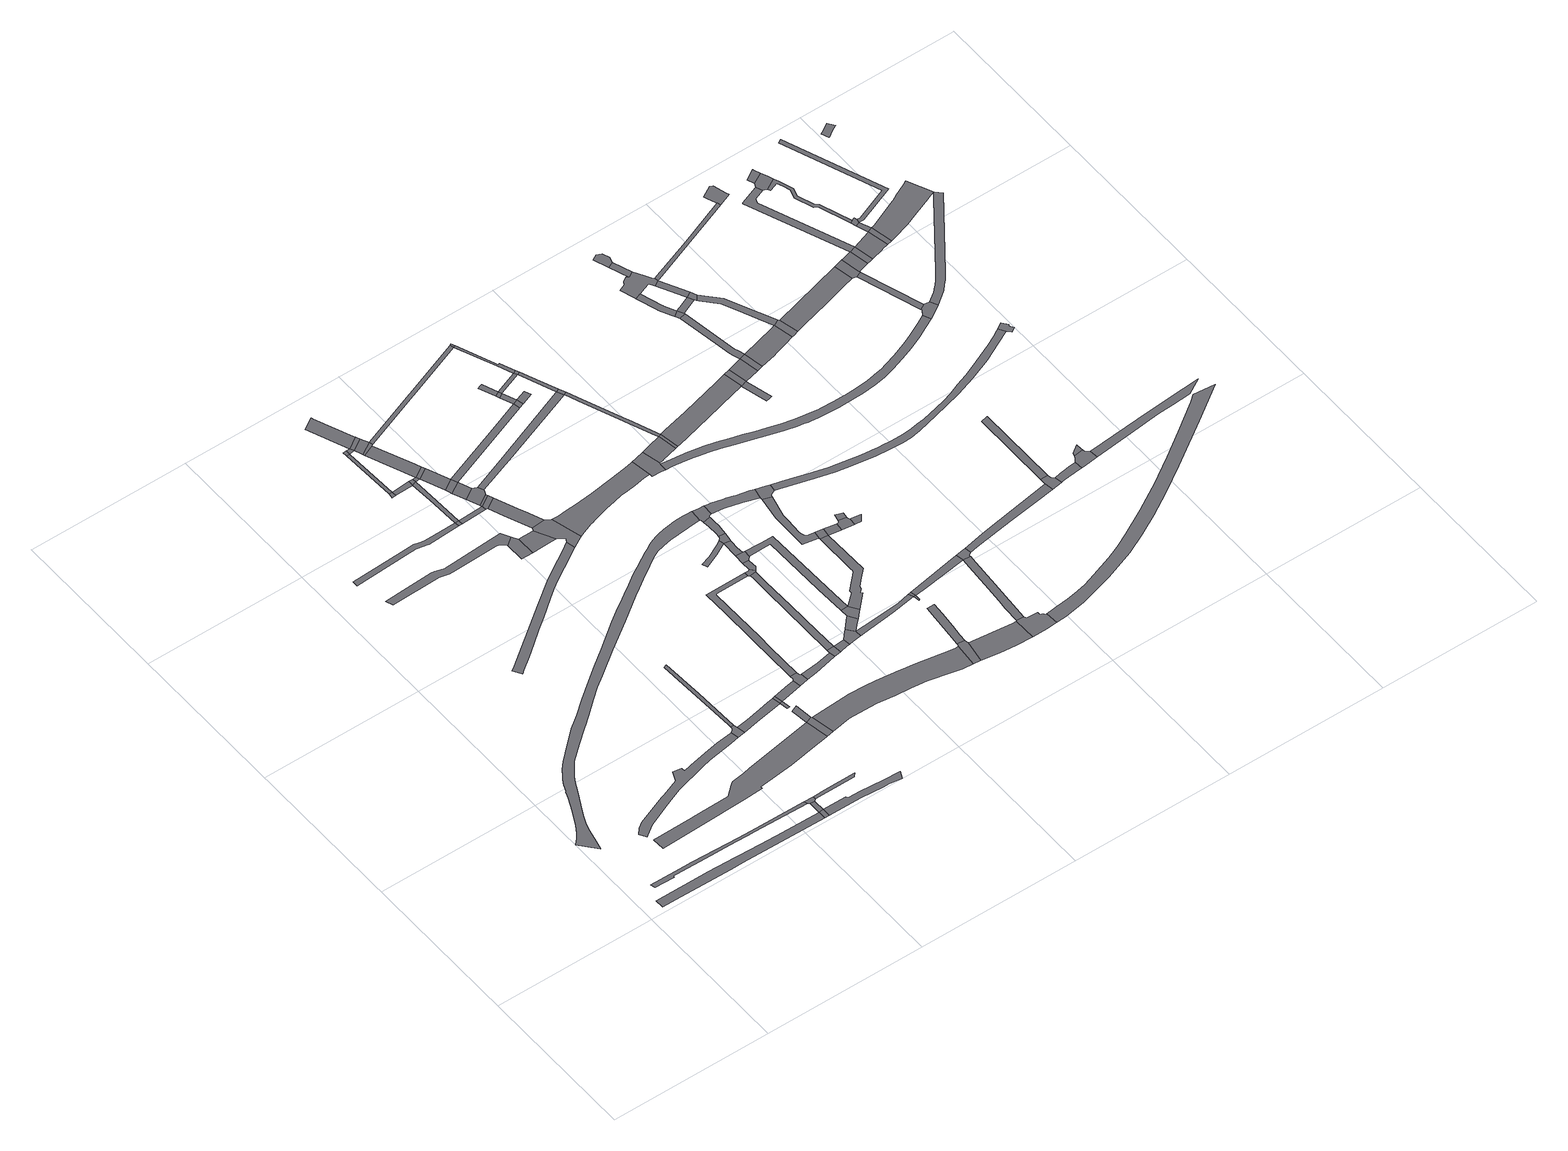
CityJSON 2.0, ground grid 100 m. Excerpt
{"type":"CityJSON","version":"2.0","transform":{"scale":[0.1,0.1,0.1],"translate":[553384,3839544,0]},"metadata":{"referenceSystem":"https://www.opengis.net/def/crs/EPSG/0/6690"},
"CityObjects":{
"road1":{"type":"Road","attributes":{"RoadStructureAttribute.sectionType":"1"},"geometry":[{"type":"MultiSurface","lod":"1","boundaries":[[[0,1,2,3,4,5,6,7,8,9,10,11,12]]]}]},
"road2":{"type":"Road","attributes":{"RoadStructureAttribute.sectionType":"1"},"geometry":[{"type":"MultiSurface","lod":"1","boundaries":[[[13,14,15,16,17,18,19,20,21,22,23,24,25,26,27,28,29,30,31]]]}]},
"road3":{"type":"Road","attributes":{"RoadStructureAttribute.sectionType":"1"},"geometry":[{"type":"MultiSurface","lod":"1","boundaries":[[[32,33,34,35,36,37,38,39,40,41,42,43,44,45,46,47,48,49,50,51,52,53,54,55]]]}]},
"road4":{"type":"Road","attributes":{"function":"3","RoadStructureAttribute.sectionType":"1"},"geometry":[{"type":"MultiSurface","lod":"1","boundaries":[[[56,57,58,59,60,61,62,63,64,65,66,67,68,69,70,71,72,73,74,75,76]]]}]},
"road5":{"type":"Road","geometry":[{"type":"MultiSurface","lod":"1","boundaries":[[[77,12,11,78]]]}]},
"road6":{"type":"Road","attributes":{"RoadStructureAttribute.sectionType":"1"},"geometry":[{"type":"MultiSurface","lod":"1","boundaries":[[[79,12,77,80]]]}]},
"road7":{"type":"Road","geometry":[{"type":"MultiSurface","lod":"1","boundaries":[[[31,30,79,80,81,82]]]}]},
"road8":{"type":"Road","attributes":{"RoadStructureAttribute.sectionType":"1"},"geometry":[{"type":"MultiSurface","lod":"1","boundaries":[[[83,84,85,86,87,88,89,90,91,92,93,94,95,96,97,98,99,100,101,102,103,104,105,106,107,108,109,110,111,112,113,114,115,116,117,118,119,120,121,122,123,124,125,126,127,128,129,130,131,132,133,134,135,136,137,138,139,140,141,142,143,144,145,146,147,148,149,150,151,152,153,154,155,156,157,158,159,160,161,162]]]}]},
"road9":{"type":"Road","attributes":{"RoadStructureAttribute.sectionType":"1"},"geometry":[{"type":"MultiSurface","lod":"1","boundaries":[[[163,164,165,166,167,168,169,170,171,172,173,174,175,176,177]]]}]},
"road10":{"type":"Road","geometry":[{"type":"MultiSurface","lod":"1","boundaries":[[[178,179,180,82,81]]]}]},
"road11":{"type":"Road","geometry":[{"type":"MultiSurface","lod":"1","boundaries":[[[181,182,183,32,55,184,185,186]]]}]},
"road12":{"type":"Road","attributes":{"RoadStructureAttribute.sectionType":"1"},"geometry":[{"type":"MultiSurface","lod":"1","boundaries":[[[187,188,189,190,191,192,193,194,195,196,197,198,199,200,201,202]]]}]},
"road13":{"type":"Road","attributes":{"RoadStructureAttribute.sectionType":"1"},"geometry":[{"type":"MultiSurface","lod":"1","boundaries":[[[203,204,205,206,207,208,209,210,211,212,77,78]]]}]},
"road14":{"type":"Road","attributes":{"RoadStructureAttribute.sectionType":"1"},"geometry":[{"type":"MultiSurface","lod":"1","boundaries":[[[213,214,215,216,217,218,181,186]]]}]},
"road15":{"type":"Road","attributes":{"RoadStructureAttribute.sectionType":"1"},"geometry":[{"type":"MultiSurface","lod":"1","boundaries":[[[219,220,221,222,223,224,225,226,227,228,229,230,231,232,233,234,235,236,237,238]]]}]},
"road16":{"type":"Road","attributes":{"RoadStructureAttribute.sectionType":"1"},"geometry":[{"type":"MultiSurface","lod":"1","boundaries":[[[239,240,241,242,185,184,243,244]]]}]},
"road17":{"type":"Road","geometry":[{"type":"MultiSurface","lod":"1","boundaries":[[[245,56,76,246,247]]]}]},
"road18":{"type":"Road","geometry":[{"type":"MultiSurface","lod":"1","boundaries":[[[248,249,250,251]]]}]},
"road19":{"type":"Road","attributes":{"RoadStructureAttribute.sectionType":"1"},"geometry":[{"type":"MultiSurface","lod":"1","boundaries":[[[252,253,254,56,245]]]}]},
"road20":{"type":"Road","attributes":{"RoadStructureAttribute.sectionType":"1"},"geometry":[{"type":"MultiSurface","lod":"1","boundaries":[[[255,256,257,244]]]}]},
"road21":{"type":"Road","geometry":[{"type":"MultiSurface","lod":"1","boundaries":[[[258,239,244,257]]]}]},
"road22":{"type":"Road","geometry":[{"type":"MultiSurface","lod":"1","boundaries":[[[259,177,176,260]]]}]},
"road23":{"type":"Road","attributes":{"RoadStructureAttribute.sectionType":"1"},"geometry":[{"type":"MultiSurface","lod":"1","boundaries":[[[261,248,251,262]]]}]},
"road24":{"type":"Road","attributes":{"RoadStructureAttribute.sectionType":"1"},"geometry":[{"type":"MultiSurface","lod":"1","boundaries":[[[263,251,250,264]]]}]},
"road25":{"type":"Road","attributes":{"RoadStructureAttribute.sectionType":"1"},"geometry":[{"type":"MultiSurface","lod":"1","boundaries":[[[265,266,264,267,177,259]]]}]},
"road26":{"type":"Road","geometry":[{"type":"MultiSurface","lod":"1","boundaries":[[[202,201,268,269,270]]]}]},
"road27":{"type":"Road","geometry":[{"type":"MultiSurface","lod":"1","boundaries":[[[271,272,261,262]]]}]},
"road28":{"type":"Road","geometry":[{"type":"MultiSurface","lod":"1","boundaries":[[[273,274,258,257,275]]]}]},
"road29":{"type":"Road","attributes":{"RoadStructureAttribute.sectionType":"1"},"geometry":[{"type":"MultiSurface","lod":"1","boundaries":[[[276,271,262,277]]]}]},
"road30":{"type":"Road","attributes":{"RoadStructureAttribute.sectionType":"1"},"geometry":[{"type":"MultiSurface","lod":"1","boundaries":[[[278,259,260,279]]]}]},
"road31":{"type":"Road","geometry":[{"type":"MultiSurface","lod":"1","boundaries":[[[280,263,264,266]]]}]},
"road32":{"type":"Road","attributes":{"RoadStructureAttribute.sectionType":"1"},"geometry":[{"type":"MultiSurface","lod":"1","boundaries":[[[281,282,283,284,285,276,286]]]}]},
"road33":{"type":"Road","attributes":{"RoadStructureAttribute.sectionType":"1"},"geometry":[{"type":"MultiSurface","lod":"1","boundaries":[[[287,280,266,288]]]}]},
"road34":{"type":"Road","geometry":[{"type":"MultiSurface","lod":"1","boundaries":[[[286,276,277,289]]]}]},
"road35":{"type":"Road","attributes":{"RoadStructureAttribute.sectionType":"1"},"geometry":[{"type":"MultiSurface","lod":"1","boundaries":[[[289,277,290,291]]]}]},
"road36":{"type":"Road","geometry":[{"type":"MultiSurface","lod":"1","boundaries":[[[291,290,292,293,294]]]}]},
"road37":{"type":"Road","attributes":{"RoadStructureAttribute.sectionType":"1"},"geometry":[{"type":"MultiSurface","lod":"1","boundaries":[[[295,296,293,292,287,297]]]}]},
"road38":{"type":"Road","attributes":{"RoadStructureAttribute.sectionType":"1"},"geometry":[{"type":"MultiSurface","lod":"1","boundaries":[[[298,299,270,269,300,301,302]]]}]},
"road39":{"type":"Road","geometry":[{"type":"MultiSurface","lod":"1","boundaries":[[[303,304,273,275,305,306,307,308,309]]]}]},
"road40":{"type":"Road","geometry":[{"type":"MultiSurface","lod":"1","boundaries":[[[297,287,288,310]]]}]},
"road41":{"type":"Road","attributes":{"RoadStructureAttribute.sectionType":"1"},"geometry":[{"type":"MultiSurface","lod":"1","boundaries":[[[310,288,311,312]]]}]},
"road42":{"type":"Road","geometry":[{"type":"MultiSurface","lod":"1","boundaries":[[[312,311,313,314,315]]]}]},
"road43":{"type":"Road","attributes":{"RoadStructureAttribute.sectionType":"1"},"geometry":[{"type":"MultiSurface","lod":"1","boundaries":[[[316,315,314,317,318]]]}]},
"road44":{"type":"Road","attributes":{"RoadStructureAttribute.sectionType":"1"},"geometry":[{"type":"MultiSurface","lod":"1","boundaries":[[[319,320,278,321]]]}]},
"road45":{"type":"Road","geometry":[{"type":"MultiSurface","lod":"1","boundaries":[[[318,317,320,319,322,323,324]]]}]},
"road46":{"type":"Road","geometry":[{"type":"MultiSurface","lod":"1","boundaries":[[[321,278,279,325,326]]]}]},
"road47":{"type":"Road","attributes":{"RoadStructureAttribute.sectionType":"1"},"geometry":[{"type":"MultiSurface","lod":"1","boundaries":[[[327,328,329,326,325,330,331,332]]]}]},
"road48":{"type":"Road","geometry":[{"type":"MultiSurface","lod":"1","boundaries":[[[332,331,333,298,302,334,335,219,238,336,337,338]]]}]},
"road49":{"type":"Road","geometry":[{"type":"MultiSurface","lod":"1","boundaries":[[[339,340,306,305,341,342,343]]]}]},
"road50":{"type":"Road","attributes":{"RoadStructureAttribute.sectionType":"1"},"geometry":[{"type":"MultiSurface","lod":"1","boundaries":[[[344,345,346,347,348,349,303,309,350,351,352,353,354,355,356]]]}]},
"road51":{"type":"Road","attributes":{"function":"3","RoadStructureAttribute.sectionType":"1"},"geometry":[{"type":"MultiSurface","lod":"1","boundaries":[[[357,358,359,360,361,362,363,364,365,366,247,246,367,368,369,370,371,372,373,374,375,376,377]]]}]},
"road52":{"type":"Road","geometry":[{"type":"MultiSurface","lod":"1","boundaries":[[[378,339,343,379,380]]]}]},
"road53":{"type":"Road","attributes":{"RoadStructureAttribute.sectionType":"1"},"geometry":[{"type":"MultiSurface","lod":"1","boundaries":[[[381,380,379,382,383]]]}]},
"road54":{"type":"Road","attributes":{"RoadStructureAttribute.sectionType":"1"},"geometry":[{"type":"MultiSurface","lod":"1","boundaries":[[[384,385,386,387,388,389,390,391,392,378,380]]]}]},
"road55":{"type":"Road","attributes":{"RoadStructureAttribute.sectionType":"1"},"geometry":[{"type":"MultiSurface","lod":"1","boundaries":[[[393,394,312,315,395]]]}]},
"road56":{"type":"Road","geometry":[{"type":"MultiSurface","lod":"1","boundaries":[[[396,397,381,383,398,399,400,401]]]}]},
"road57":{"type":"Road","attributes":{"RoadStructureAttribute.sectionType":"1"},"geometry":[{"type":"MultiSurface","lod":"1","boundaries":[[[402,403,404,405,406,407,408,409,410,338,337,411,412,413,414,415,416,417,418,419,420,421,422,423]]]}]},
"road58":{"type":"Road","attributes":{"RoadStructureAttribute.sectionType":"1"},"geometry":[{"type":"MultiSurface","lod":"1","boundaries":[[[424,291,294,425]]]}]},
"road59":{"type":"Road","geometry":[{"type":"MultiSurface","lod":"1","boundaries":[[[426,427,428,429,430,431,432]]]}]},
"road60":{"type":"Road","geometry":[{"type":"MultiSurface","lod":"1","boundaries":[[[433,434,344,356,435,388,387,436]]]}]},
"road61":{"type":"Road","attributes":{"RoadStructureAttribute.sectionType":"1"},"geometry":[{"type":"MultiSurface","lod":"1","boundaries":[[[437,438,396,401,439,440]]]}]},
"road62":{"type":"Road","attributes":{"RoadStructureAttribute.sectionType":"1"},"geometry":[{"type":"MultiSurface","lod":"1","boundaries":[[[441,433,436,442,443]]]}]},
"road63":{"type":"Road","attributes":{"RoadStructureAttribute.sectionType":"1"},"geometry":[{"type":"MultiSurface","lod":"1","boundaries":[[[444,445,446,324,323,447,448]]]}]},
"road64":{"type":"Road","geometry":[{"type":"MultiSurface","lod":"1","boundaries":[[[449,441,443,450,451,452]]]}]},
"road65":{"type":"Road","attributes":{"RoadStructureAttribute.sectionType":"1"},"geometry":[{"type":"MultiSurface","lod":"1","boundaries":[[[432,449,452,453,454,455]]]}]},
"road66":{"type":"Road","geometry":[{"type":"MultiSurface","lod":"1","boundaries":[[[456,457,437,440,458,459]]]}]},
"road67":{"type":"Road","attributes":{"RoadStructureAttribute.sectionType":"1"},"geometry":[{"type":"MultiSurface","lod":"1","boundaries":[[[460,461,462,463,451,450,464,465,466,467,457,456]]]}]},
"road68":{"type":"Road","geometry":[{"type":"MultiSurface","lod":"1","boundaries":[[[468,469,426,432,455,470,471]]]}]},
"road69":{"type":"Road","attributes":{"RoadStructureAttribute.sectionType":"1"},"geometry":[{"type":"MultiSurface","lod":"1","boundaries":[[[472,473,474,475,476,477,478,468,471]]]}]},
"road70":{"type":"Road","attributes":{"RoadStructureAttribute.sectionType":"6"},"geometry":[{"type":"MultiSurface","lod":"1","boundaries":[[[479,480,481,482,401,400,483,484,485,486]]]}]},
"road71":{"type":"Road","geometry":[{"type":"MultiSurface","lod":"1","boundaries":[[[487,162,161,488,476,475,489,490,491,492]]]}]},
"road72":{"type":"Road","geometry":[{"type":"MultiSurface","lod":"1","boundaries":[[[493,494,377,376,495,496,497]]]}]},
"road73":{"type":"Road","geometry":[{"type":"MultiSurface","lod":"1","boundaries":[[[498,499,500,501,502]]]}]},
"road74":{"type":"Road","geometry":[{"type":"MultiSurface","lod":"1","boundaries":[[[502,501,503,504]]]}]},
"road75":{"type":"Road","attributes":{"RoadStructureAttribute.sectionType":"1"},"geometry":[{"type":"MultiSurface","lod":"1","boundaries":[[[504,503,393,505]]]}]},
"road76":{"type":"Road","geometry":[{"type":"MultiSurface","lod":"1","boundaries":[[[505,393,395,506]]]}]},
"road77":{"type":"Road","attributes":{"RoadStructureAttribute.sectionType":"1"},"geometry":[{"type":"MultiSurface","lod":"1","boundaries":[[[507,508,509,510,511,512,513,514,456,459,515,516,517,518,519,520,521]]]}]},
"road78":{"type":"Road","geometry":[{"type":"MultiSurface","lod":"1","boundaries":[[[522,523,524,525,505,506]]]}]},
"road79":{"type":"Road","geometry":[{"type":"MultiSurface","lod":"1","boundaries":[[[526,527,402,423,528,529,530,531,532,533]]]}]},
"road80":{"type":"Road","attributes":{"RoadStructureAttribute.sectionType":"1"},"geometry":[{"type":"MultiSurface","lod":"1","boundaries":[[[534,535,536,537,538,539,540,493,497]]]}]},
"road81":{"type":"Road","attributes":{"RoadStructureAttribute.sectionType":"1"},"geometry":[{"type":"MultiSurface","lod":"1","boundaries":[[[541,502,504,542]]]}]},
"road82":{"type":"Road","attributes":{"RoadStructureAttribute.sectionType":"1"},"geometry":[{"type":"MultiSurface","lod":"1","boundaries":[[[543,544,545,546,547,548,549,550,492,491,551,552,553,554,555,556]]]}]},
"road83":{"type":"Road","geometry":[{"type":"MultiSurface","lod":"1","boundaries":[[[557,558,559,486]]]}]},
"road84":{"type":"Road","geometry":[{"type":"MultiSurface","lod":"1","boundaries":[[[560,479,486,559]]]}]},
"road85":{"type":"Road","geometry":[{"type":"MultiSurface","lod":"1","boundaries":[[[561,424,425,562]]]}]},
"road86":{"type":"Road","attributes":{"function":"3","RoadStructureAttribute.sectionType":"1"},"geometry":[{"type":"MultiSurface","lod":"1","boundaries":[[[563,496,495,564,565,566,567]]]}]},
"road87":{"type":"Road","attributes":{"RoadStructureAttribute.sectionType":"1"},"geometry":[{"type":"MultiSurface","lod":"1","boundaries":[[[568,569,562,425,570,541,571]]]}]},
"road88":{"type":"Road","attributes":{"RoadStructureAttribute.sectionType":"1"},"geometry":[{"type":"MultiSurface","lod":"1","boundaries":[[[572,573,574,575,576,526,533,577,578,579]]]}]},
"road89":{"type":"Road","geometry":[{"type":"MultiSurface","lod":"1","boundaries":[[[571,541,542,580]]]}]},
"road90":{"type":"Road","attributes":{"RoadStructureAttribute.sectionType":"1"},"geometry":[{"type":"MultiSurface","lod":"1","boundaries":[[[581,582,583,584,585,586,587,588,589,590,591,592,593,594,595]]]}]},
"road91":{"type":"Road","attributes":{"RoadStructureAttribute.sectionType":"1"},"geometry":[{"type":"MultiSurface","lod":"1","boundaries":[[[596,580,542,444,597]]]}]},
"road92":{"type":"Road","geometry":[{"type":"MultiSurface","lod":"1","boundaries":[[[587,586,507,521,598]]]}]},
"road93":{"type":"Road","geometry":[{"type":"MultiSurface","lod":"1","boundaries":[[[597,444,448,599]]]}]},
"road94":{"type":"Road","attributes":{"RoadStructureAttribute.sectionType":"1"},"geometry":[{"type":"MultiSurface","lod":"1","boundaries":[[[600,601,602,603,599,448,604,605,606,607,608,572,609]]]}]},
"road95":{"type":"Road","geometry":[{"type":"MultiSurface","lod":"1","boundaries":[[[609,572,579,610]]]}]},
"road96":{"type":"Road","geometry":[{"type":"MultiSurface","lod":"1","boundaries":[[[598,521,611,612]]]}]},
"road97":{"type":"Road","geometry":[{"type":"MultiSurface","lod":"1","boundaries":[[[613,556,555,614,615,581,595,616,617,618]]]}]},
"road98":{"type":"Road","attributes":{"RoadStructureAttribute.sectionType":"1"},"geometry":[{"type":"MultiSurface","lod":"1","boundaries":[[[619,560,559,620,621]]]}]},
"road99":{"type":"Road","geometry":[{"type":"MultiSurface","lod":"1","boundaries":[[[622,623,624,612,611,625,626,627,628]]]}]},
"road100":{"type":"Road","geometry":[{"type":"MultiSurface","lod":"1","boundaries":[[[629,630,622,628]]]}]},
"road101":{"type":"Road","geometry":[{"type":"MultiSurface","lod":"1","boundaries":[[[631,632,633,634,635,636,637,638,639,640,641,567,566,642,643,644]]]}]},
"road102":{"type":"Road","geometry":[{"type":"MultiSurface","lod":"1","boundaries":[[[645,646,647,626,625]]]}]},
"road103":{"type":"Road","attributes":{"RoadStructureAttribute.sectionType":"1"},"geometry":[{"type":"MultiSurface","lod":"1","boundaries":[[[621,648,649,650,651,641,640,652,653,654]]]}]},
"road104":{"type":"Road","geometry":[{"type":"MultiSurface","lod":"1","boundaries":[[[655,656,619,621,654,657,658]]]}]},
"road105":{"type":"Road","attributes":{"RoadStructureAttribute.sectionType":"1"},"geometry":[{"type":"MultiSurface","lod":"1","boundaries":[[[659,660,661,662,663,664,609,610,665,666,667,668,669,670,671]]]}]},
"road106":{"type":"Road","geometry":[{"type":"MultiSurface","lod":"1","boundaries":[[[672,673,674,675,676,677]]]}]},
"road107":{"type":"Road","geometry":[{"type":"MultiSurface","lod":"1","boundaries":[[[678,659,671,677,676]]]}]},
"road108":{"type":"Road","attributes":{"RoadStructureAttribute.sectionType":"1"},"geometry":[{"type":"MultiSurface","lod":"1","boundaries":[[[679,680,681,655,658,682,683,684,685,686]]]}]},
"road109":{"type":"Road","attributes":{"RoadStructureAttribute.sectionType":"1"},"geometry":[{"type":"MultiSurface","lod":"1","boundaries":[[[687,678,676,688]]]}]},
"road110":{"type":"Road","attributes":{"RoadStructureAttribute.sectionType":"1"},"geometry":[{"type":"MultiSurface","lod":"1","boundaries":[[[689,690,691,692,693,694,695,696,697,698,699,700,701,702,703,704,705,706,707,708,709,710,711,712,713,714,715,716,717,718,719,532,531,720,721,722,723,724,725,726,727,728,729,730,731,732,733,734,735,736,737,738,739,740,741,742,743,744,745,746,747,748,749]]]}]},
"road111":{"type":"Road","geometry":[{"type":"MultiSurface","lod":"1","boundaries":[[[750,687,688,751,752,753]]]}]},
"road112":{"type":"Road","attributes":{"RoadStructureAttribute.sectionType":"1"},"geometry":[{"type":"MultiSurface","lod":"1","boundaries":[[[754,755,756,757,758,759,760,761,687,750]]]}]},
"road113":{"type":"Road","attributes":{"RoadStructureAttribute.sectionType":"1"},"geometry":[{"type":"MultiSurface","lod":"1","boundaries":[[[762,763,764,765,766,767,768,769,770,771,772]]]}]},
"road114":{"type":"Road","geometry":[{"type":"MultiSurface","lod":"1","boundaries":[[[772,771,758,757,773]]]}]},
"road115":{"type":"Road","geometry":[{"type":"MultiSurface","lod":"1","boundaries":[[[774,775,776,777,778,779,780,781,782,767,766,783,784,785,786,787,788,789]]]}]},
"road116":{"type":"Road","attributes":{"RoadStructureAttribute.sectionType":"1"},"geometry":[{"type":"MultiSurface","lod":"1","boundaries":[[[790,791,772,773,792,793]]]}]},
"road117":{"type":"Road","geometry":[{"type":"MultiSurface","lod":"1","boundaries":[[[794,795,796,797,798,799]]]}]},
"road118":{"type":"Road","attributes":{"RoadStructureAttribute.sectionType":"1"},"geometry":[{"type":"MultiSurface","lod":"1","boundaries":[[[797,796,777,776]]]}]},
"road119":{"type":"Road","attributes":{"RoadStructureAttribute.sectionType":"1"},"geometry":[{"type":"MultiSurface","lod":"1","boundaries":[[[800,801,802,803,804,805,806,807,808,809,810,811,812,813,814,815,816,817,818,819,820,821,822,823,824,825,826,827,828,829,830,618,617,831,832,833,834,835,836,837,838,839,840,841,842,843,844]]]}]},
"road120":{"type":"Road","attributes":{"RoadStructureAttribute.sectionType":"1"},"geometry":[{"type":"MultiSurface","lod":"1","boundaries":[[[845,846,847,750,753,848,849,850,851,852]]]}]},
"road121":{"type":"Road","attributes":{"RoadStructureAttribute.sectionType":"1"},"geometry":[{"type":"MultiSurface","lod":"1","boundaries":[[[853,854,788,787,855,856,790,857]]]}]},
"road122":{"type":"Road","geometry":[{"type":"MultiSurface","lod":"1","boundaries":[[[857,790,793,858,859,860]]]}]},
"road123":{"type":"Road","geometry":[{"type":"MultiSurface","lod":"1","boundaries":[[[861,679,686,862,863,864,865,866,867]]]}]},
"road124":{"type":"Road","attributes":{"RoadStructureAttribute.sectionType":"1"},"geometry":[{"type":"MultiSurface","lod":"1","boundaries":[[[868,869,870,871,860,859,872,873,874,875,845,876]]]}]},
"road125":{"type":"Road","geometry":[{"type":"MultiSurface","lod":"1","boundaries":[[[876,845,852,877,878,879]]]}]},
"road126":{"type":"Road","attributes":{"RoadStructureAttribute.sectionType":"1"},"geometry":[{"type":"MultiSurface","lod":"1","boundaries":[[[880,881,861,867]]]}]},
"road127":{"type":"Road","attributes":{"RoadStructureAttribute.sectionType":"1"},"geometry":[{"type":"MultiSurface","lod":"1","boundaries":[[[882,883,884,863,862,885,886,887]]]}]},
"road128":{"type":"Road","attributes":{"function":"3","RoadStructureAttribute.sectionType":"1"},"geometry":[{"type":"MultiSurface","lod":"1","boundaries":[[[888,889,890,891,892,893,894,895,896,897,898,899,900,901,902,644,643,903,904,905,906,907,908,909,910,911,912,913]]]}]},
"road129":{"type":"Road","attributes":{"RoadStructureAttribute.sectionType":"1"},"geometry":[{"type":"MultiSurface","lod":"1","boundaries":[[[914,915,916,917,918,919,882,887,920,921,922]]]}]},
"road130":{"type":"Road","attributes":{"RoadStructureAttribute.sectionType":"1"},"geometry":[{"type":"MultiSurface","lod":"1","boundaries":[[[923,924,789,788,925,926,927]]]}]},
"road131":{"type":"Road","attributes":{"RoadStructureAttribute.sectionType":"1"},"geometry":[{"type":"MultiSurface","lod":"1","boundaries":[[[928,929,930,917,916]]]}]},
"road132":{"type":"Road","attributes":{"RoadStructureAttribute.sectionType":"1"},"geometry":[{"type":"MultiSurface","lod":"1","boundaries":[[[931,879,878,932,933,934,935,936,937,938,939,940]]]}]},
"road133":{"type":"Road","geometry":[{"type":"MultiSurface","lod":"1","boundaries":[[[941,931,940,942,943,944,945,946,947]]]}]},
"road134":{"type":"Road","attributes":{"RoadStructureAttribute.sectionType":"1"},"geometry":[{"type":"MultiSurface","lod":"1","boundaries":[[[948,946,945,949,950,951]]]}]},
"road135":{"type":"Road","geometry":[{"type":"MultiSurface","lod":"1","boundaries":[[[952,953,954,955,956,923,927,957,958,959]]]}]},
"road136":{"type":"Road","geometry":[{"type":"MultiSurface","lod":"1","boundaries":[[[960,961,951,950,962,749,748,963,964,965]]]}]},
"road137":{"type":"Road","attributes":{"RoadStructureAttribute.sectionType":"1"},"geometry":[{"type":"MultiSurface","lod":"1","boundaries":[[[966,967,968,941,947,969,970,971,972]]]}]},
"road138":{"type":"Road","attributes":{"RoadStructureAttribute.sectionType":"1"},"geometry":[{"type":"MultiSurface","lod":"1","boundaries":[[[973,974,975,922,921,976,977,978,979]]]}]},
"road139":{"type":"Road","attributes":{"RoadStructureAttribute.sectionType":"1"},"geometry":[{"type":"MultiSurface","lod":"1","boundaries":[[[980,981,982,983,984,966,985,986,987,988]]]}]},
"road140":{"type":"Road","geometry":[{"type":"MultiSurface","lod":"1","boundaries":[[[985,966,972,989,990,991]]]}]},
"road141":{"type":"Road","geometry":[{"type":"MultiSurface","lod":"1","boundaries":[[[992,993,800,844,994,995,996,997,998,999]]]}]},
"road142":{"type":"Road","attributes":{"RoadStructureAttribute.sectionType":"1"},"geometry":[{"type":"MultiSurface","lod":"1","boundaries":[[[1000,1001,1002,985,991,1003,1004,1005]]]}]},
"road143":{"type":"Road","geometry":[{"type":"MultiSurface","lod":"1","boundaries":[[[1006,1007,1008,980,988,1009,1010,1011]]]}]},
"road144":{"type":"Road","attributes":{"RoadStructureAttribute.sectionType":"1"},"geometry":[{"type":"MultiSurface","lod":"1","boundaries":[[[1012,1013,1014,1008,1007]]]}]},
"road145":{"type":"Road","attributes":{"RoadStructureAttribute.sectionType":"1"},"geometry":[{"type":"MultiSurface","lod":"1","boundaries":[[[1015,1016,1017,1018,1019,1011,1010,1020,1021,1022,1023,1024,1025,1026,1027,1028]]]}]},
"road146":{"type":"Road","geometry":[{"type":"MultiSurface","lod":"1","boundaries":[[[1029,1000,1005,1030]]]}]},
"road147":{"type":"Road","geometry":[{"type":"MultiSurface","lod":"1","boundaries":[[[1031,1028,1027,1032,1033,1034]]]}]},
"road148":{"type":"Road","geometry":[{"type":"MultiSurface","lod":"1","boundaries":[[[1033,1032,1000,1029]]]}]},
"road149":{"type":"Road","attributes":{"RoadStructureAttribute.sectionType":"1"},"geometry":[{"type":"MultiSurface","lod":"1","boundaries":[[[1035,1036,1037,1038,1039,1040,1041,1042,1043,965,964,1044,1045,1046,1047,1048,1049]]]}]},
"road150":{"type":"Road","attributes":{"RoadStructureAttribute.sectionType":"1"},"geometry":[{"type":"MultiSurface","lod":"1","boundaries":[[[1050,1051,1052,1053,1054,1055,1029,1030,1056,1057,1058,1059,1060,1035]]]}]},
"road151":{"type":"Road","attributes":{"RoadStructureAttribute.sectionType":"1"},"geometry":[{"type":"MultiSurface","lod":"1","boundaries":[[[1061,1062,1063,1064,1065,1066,1034,1033]]]}]},
"road152":{"type":"Road","geometry":[{"type":"MultiSurface","lod":"1","boundaries":[[[1067,1068,1069,1070,1071,1072,1073,1074,1075]]]}]}
},
"vertices":[
[912,74,0],[768,78,0],[634,81,0],[609,82,0],[440,87,0],[100,89,0],[100,34,0],[188,33,0],[543,30,0],[564,30,0],[620,30,0],[1147,24,0],[1147,71,0],
[916,179,0],[787,182,0],[704,184,0],[637,186,0],[412,191,0],[331,193,0],[144,196,0],[152,167,0],[274,163,0],[274,170,0],[281,175,0],[294,173,0],[484,170,0],[639,168,0],[688,167,0],[749,166,0],[801,165,0],[1136,156,0],[1126,176,0],
[1118,791,0],[1018,777,0],[948,764,0],[873,749,0],[813,735,0],[766,725,0],[763,745,0],[711,754,0],[686,694,0],[579,655,0],[559,648,0],[372,571,0],[335,546,0],[306,513,0],[333,473,0],[341,481,0],[403,526,0],[555,590,0],[586,603,0],[662,634,0],[861,691,0],[916,704,0],[1073,731,0],[1127,741,0],
[1474,610,0],[1046,535,0],[1003,527,0],[930,517,0],[918,514,0],[908,506,0],[896,496,0],[839,446,0],[606,441,0],[596,441,0],[346,436,0],[348,359,0],[567,366,0],[615,367,0],[893,378,0],[1012,383,0],[1012,398,0],[1234,422,0],[1429,457,0],[1457,462,0],[1499,469,0],
[1175,77,0],[1174,24,0],
[1146,149,0],[1174,147,0],
[1186,159,0],[1186,177,0],
[1854,2148,0],[1836,2148,0],[1804,2148,0],[1767,2145,0],[1757,2143,0],[1729,2139,0],[1697,2134,0],[1664,2126,0],[1639,2118,0],[1612,2108,0],[1577,2093,0],[1545,2075,0],[1515,2060,0],[1483,2039,0],[1428,2006,0],[1383,1978,0],[1319,1935,0],[1287,1914,0],[1234,1879,0],[1157,1826,0],[1093,1781,0],[934,1661,0],[832,1588,0],[726,1507,0],[639,1441,0],[552,1370,0],[538,1359,0],[475,1312,0],[411,1254,0],[346,1196,0],[314,1165,0],[287,1138,0],[262,1110,0],[243,1082,0],[226,1057,0],[207,1024,0],[188,980,0],[187,979,0],[170,939,0],[153,896,0],[133,853,0],[111,811,0],[94,775,0],[75,743,0],[50,707,0],[33,685,0],[20,670,0],[3,651,0],[90,553,0],[107,628,0],[119,686,0],[138,744,0],[160,794,0],[192,859,0],[234,940,0],[252,977,0],[263,1000,0],[285,1038,0],[320,1085,0],[349,1121,0],[441,1202,0],[538,1279,0],[543,1283,0],[602,1333,0],[687,1404,0],[756,1462,0],[826,1510,0],[979,1624,0],[1151,1744,0],[1302,1850,0],[1322,1864,0],[1404,1921,0],[1486,1974,0],[1538,2010,0],[1580,2030,0],[1628,2043,0],[1682,2054,0],[1862,2071,0],[1885,2073,0],[1889,2146,0],
[770,2821,0],[668,2819,0],[639,2825,0],[602,2833,0],[522,2829,0],[195,2814,0],[193,2814,0],[194,2781,0],[522,2797,0],[593,2800,0],[665,2786,0],[667,2786,0],[812,2792,0],[866,2794,0],[865,2823,0],
[1441,159,0],[1459,180,0],[1264,178,0],
[1141,825,0],[1140,811,0],[1133,799,0],[1177,750,0],[1167,801,0],[1162,824,0],
[1006,2623,0],[627,2602,0],[622,2602,0],[575,2616,0],[554,2619,0],[392,2612,0],[247,2605,0],[263,2560,0],[568,2570,0],[627,2557,0],[666,2557,0],[933,2566,0],[948,2563,0],[957,2559,0],[986,2532,0],[1035,2573,0],
[1378,21,0],[1520,10,0],[1553,11,0],[1631,1,0],[1653,46,0],[1548,50,0],[1402,61,0],[1337,61,0],[1327,66,0],[1320,73,0],
[1149,1111,0],[1137,1371,0],[1117,1363,0],[1123,1246,0],[1130,1106,0],[1142,841,0],
[1243,2365,0],[1227,2355,0],[1202,2339,0],[1056,2248,0],[998,2210,0],[859,2106,0],[502,1840,0],[475,1819,0],[505,1770,0],[525,1788,0],[604,1845,0],[676,1902,0],[758,1965,0],[832,2020,0],[937,2102,0],[991,2143,0],[1046,2182,0],[1198,2278,0],[1229,2297,0],[1254,2312,0],
[1434,852,0],[1397,844,0],[1334,831,0],[1240,812,0],[1273,769,0],[1445,802,0],
[1514,625,0],[1545,477,0],[1519,623,0],
[714,3191,0],[712,3160,0],[735,3161,0],[734,3192,0],
[1512,637,0],[1501,735,0],[1461,719,0],
[1453,749,0],[1470,752,0],[1462,807,0],
[1452,855,0],
[887,2823,0],[888,2795,0],
[698,3536,0],[718,3536,0],
[848,3198,0],[849,3165,0],
[880,3008,0],[874,3175,0],[855,3031,0],
[988,2413,0],[1060,2414,0],[1058,2534,0],
[717,3565,0],[697,3564,0],
[1594,886,0],[1557,878,0],[1601,835,0],
[743,3567,0],[753,3542,0],
[1046,2832,0],[1047,2802,0],
[873,3200,0],
[810,3625,0],[717,3849,0],[715,3854,0],[713,3858,0],[641,3814,0],[814,3615,0],
[894,3201,0],[904,3178,0],
[826,3591,0],
[773,3494,0],[849,3540,0],
[777,3484,0],[846,3515,0],[855,3519,0],
[947,3277,0],[918,3343,0],[962,3243,0],
[1153,2536,0],[1072,2534,0],[1134,2416,0],[1186,2417,0],[1214,2418,0],
[1601,919,0],[1601,896,0],[1660,846,0],[1654,894,0],[1649,896,0],[1646,904,0],[1644,919,0],
[972,3220,0],
[962,3037,0],[1030,3081,0],
[971,3014,0],[977,2999,0],[1047,3041,0],
[1047,3039,0],[1009,2921,0],[1078,2963,0],
[1110,2884,0],[1042,2843,0],[1114,2874,0],
[1121,2914,0],[1122,2916,0],[1106,2950,0],
[1059,2802,0],[1127,2844,0],
[1240,2574,0],[1209,2650,0],[1182,2711,0],[1097,2710,0],[1163,2554,0],[1245,2562,0],
[1163,2553,0],[1249,2397,0],[1254,2386,0],[1300,2339,0],[1329,2354,0],[1278,2541,0],
[1864,926,0],[1771,907,0],[1727,860,0],[1829,883,0],[1868,891,0],
[1849,1638,0],[1599,1636,0],[1600,1474,0],[1600,1268,0],[1600,1223,0],[1601,1105,0],[1642,1148,0],[1642,1233,0],[1641,1416,0],[1639,1606,0],[1642,1608,0],[1649,1611,0],[1849,1613,0],
[2407,559,0],[2372,563,0],[2272,580,0],[2177,597,0],[2145,601,0],[2113,605,0],[2077,611,0],[1939,629,0],[1867,633,0],[1769,637,0],[1666,499,0],[1843,498,0],[1956,484,0],[2053,477,0],[2066,475,0],[2147,464,0],[2163,461,0],[2278,438,0],[2343,421,0],[2408,416,0],[2420,559,0],
[1864,949,0],[1913,899,0],[1906,949,0],
[1976,954,0],[1964,909,0],[1981,912,0],
[1904,1088,0],[1902,1314,0],[1900,1523,0],[1899,1609,0],[1859,1603,0],[1862,1583,0],[1862,1456,0],[1863,1300,0],[1863,1135,0],
[1608,3303,0],[1461,3246,0],[1618,3262,0],
[2027,1010,0],[2000,981,0],[2009,917,0],[2051,923,0],[2064,925,0],[2061,965,0],
[1854,2610,0],[1819,2602,0],[1751,2588,0],[1688,2579,0],[1553,2560,0],[1436,2549,0],[1393,2544,0],[1348,2542,0],[1322,2540,0],[1339,2359,0],[1418,2390,0],[1437,2396,0],[1446,2399,0],[1551,2429,0],[1583,2437,0],[1614,2445,0],[1667,2455,0],[1713,2461,0],[1766,2467,0],[1812,2478,0],[1831,2480,0],[1874,2484,0],
[1593,3827,0],[1601,3806,0],
[1879,1898,0],[1849,1878,0],[1770,1840,0],[1710,1817,0],[1723,1787,0],[1810,1825,0],[1887,1868,0],
[1881,1643,0],[1874,1638,0],[1857,1608,0],[1906,1617,0],
[2090,1078,0],[2085,1073,0],[2106,1011,0],[2124,1028,0],
[1883,1698,0],[1921,1639,0],[1918,1696,0],
[1838,3235,0],[1830,3232,0],[1361,3049,0],[1375,3012,0],[1856,3195,0],
[1884,1760,0],[1938,1716,0],[1939,1758,0],[1928,1759,0],
[1925,1806,0],[1927,1849,0],[1928,1860,0],
[2134,1128,0],[2089,1127,0],[2141,1046,0],[2170,1076,0],
[2130,1303,0],[2120,1753,0],[2081,1754,0],[2032,1756,0],[2010,1718,0],[2073,1720,0],[2078,1720,0],[2085,1317,0],
[1896,1921,0],[1891,1908,0],[1932,1884,0],[1936,1919,0],
[1943,1984,0],[1942,2017,0],[1940,2055,0],[1940,2056,0],[1894,2049,0],[1898,2006,0],[1898,1943,0],
[2435,1006,0],[2355,986,0],[2142,971,0],[2120,969,0],[2133,934,0],[2142,935,0],[2296,955,0],[2448,977,0],
[1934,2141,0],[1892,2071,0],[1942,2064,0],[1947,2069,0],[1962,2072,0],[1962,2139,0],
[2428,578,0],[2427,567,0],[2456,412,0],[2477,550,0],[2474,574,0],
[1558,3512,0],[1543,3506,0],[1528,3499,0],[1567,3403,0],[1596,3420,0],
[1576,3381,0],[1604,3398,0],
[1637,3316,0],
[1649,3274,0],
[2304,1590,0],[2304,1328,0],[2305,1313,0],[2300,1300,0],[2260,1262,0],[2206,1209,0],[2206,1192,0],[2140,1134,0],[2251,1157,0],[2244,1167,0],[2263,1185,0],[2266,1202,0],[2311,1246,0],[2357,1291,0],[2354,1586,0],
[1720,3301,0],[1712,3320,0],[1705,3339,0],[1641,3317,0],
[1937,2630,0],[1890,2618,0],[1875,2474,0],[1876,2466,0],[1928,2464,0],[1958,2461,0],[1960,2508,0],[1963,2516,0],
[2476,619,0],[2486,692,0],[2494,796,0],[2499,870,0],[2454,869,0],[2446,792,0],[2438,709,0],
[1739,3473,0],[1751,3454,0],
[2220,2079,0],[2142,2098,0],[2131,2102,0],[2089,2113,0],[2077,2116,0],[2042,2125,0],[2007,2132,0],[1989,2134,0],[2035,2062,0],[2088,2050,0],[2131,2040,0],[2140,2038,0],[2230,2007,0],[2243,2073,0],
[2453,939,0],[2461,944,0],[2460,977,0],
[2454,1010,0],
[1602,3835,0],[1611,3813,0],
[2742,517,0],[2564,393,0],[2664,384,0],[2769,380,0],[2765,517,0],
[1720,3572,0],[1712,3569,0],[1701,3565,0],[1757,3484,0],
[2070,2667,0],[2061,2664,0],[2009,2649,0],[1958,2636,0],[1953,2634,0],[1988,2522,0],[1990,2523,0],[2091,2548,0],
[1766,3463,0],
[2233,1992,0],[2209,1847,0],[2209,1826,0],[2209,1617,0],[2297,1600,0],[2304,1598,0],[2309,1643,0],[2266,1650,0],[2259,1657,0],[2254,1665,0],[2251,1677,0],[2246,1694,0],[2250,1795,0],[2252,1837,0],[2284,1974,0],
[1814,3348,0],[1856,3246,0],
[2359,1636,0],
[1873,3206,0],
[2079,2698,0],[2014,2859,0],[2012,2867,0],[1912,3113,0],[1858,3191,0],[1900,3088,0],[1992,2859,0],[1994,2852,0],[2063,2682,0],[2089,2673,0],
[2106,2552,0],
[2432,1575,0],[2437,1624,0],
[2305,2055,0],[2233,2002,0],[2233,1997,0],[2288,1990,0],[2318,2005,0],[2326,2050,0],
[2798,1074,0],[2523,985,0],[2807,1025,0],
[2457,1639,0],[2454,1627,0],[2447,1624,0],[2508,1565,0],[2512,1610,0],[2507,1615,0],[2504,1627,0],
[2511,1665,0],[2466,1679,0],
[2915,466,0],[2913,474,0],[2910,476,0],[2905,479,0],[2900,476,0],[2895,481,0],[2893,486,0],[2893,501,0],[2825,505,0],[2817,520,0],[2772,520,0],[2866,381,0],[2928,385,0],[2923,464,0],
[2547,1560,0],[2552,1567,0],[2577,1598,0],
[2803,968,0],[2792,824,0],[2781,685,0],[2776,625,0],[2838,828,0],[2848,973,0],[2851,1022,0],
[2864,1086,0],[2836,1081,0],[2852,1033,0],[2870,1046,0],
[2604,2808,0],[2585,2803,0],[2536,2790,0],[2286,2722,0],[2284,2722,0],[2125,2682,0],[2126,2557,0],[2191,2574,0],[2357,2618,0],[2558,2672,0],[2614,2686,0],[2616,2687,0],[2626,2689,0],
[2666,2527,0],[2686,2532,0],[2707,2538,0],[2665,2696,0],[2664,2699,0],[2626,2686,0],
[2642,2818,0],
[3466,1192,0],[3126,1134,0],[2999,1112,0],[2920,1054,0],[3034,1072,0],[3178,1094,0],[3369,1123,0],[3474,1139,0],
[2735,2844,0],[2757,2723,0],
[3638,2496,0],[3613,2483,0],[3548,2450,0],[3502,2429,0],[3468,2414,0],[3386,2383,0],[3312,2357,0],[3277,2347,0],[3244,2339,0],[3172,2326,0],[3092,2318,0],[3012,2314,0],[3010,2314,0],[2940,2314,0],[2857,2318,0],[2852,2318,0],[2772,2327,0],[2699,2339,0],[2629,2356,0],[2562,2375,0],[2491,2394,0],[2426,2414,0],[2356,2435,0],[2288,2455,0],[2218,2471,0],[2158,2483,0],[2127,2488,0],[2081,2495,0],[2006,2504,0],[1976,2507,0],[1962,2508,0],[1999,2457,0],[2076,2448,0],[2127,2439,0],[2146,2436,0],[2216,2421,0],[2276,2405,0],[2344,2385,0],[2412,2366,0],[2484,2344,0],[2552,2325,0],[2617,2308,0],[2685,2291,0],[2725,2284,0],[2747,2279,0],[2767,2277,0],[2787,2275,0],[2807,2272,0],[2850,2268,0],[2938,2264,0],[3028,2265,0],[3102,2268,0],[3182,2276,0],[3252,2289,0],[3324,2310,0],[3404,2336,0],[3484,2367,0],[3568,2405,0],[3633,2438,0],[3693,2469,0],[3672,2513,0],
[2773,2855,0],[2773,2727,0],[2776,2728,0],[2794,2732,0],
[2763,2888,0],[2760,2898,0],[2753,2920,0],[2698,3266,0],[2658,3257,0],[2699,3006,0],[2714,2909,0],[2721,2886,0],
[2671,3318,0],[2641,3380,0],[2639,3385,0],[2639,3386,0],[2596,3520,0],[2559,3503,0],[2600,3374,0],[2601,3372,0],[2636,3301,0],[2643,3287,0],[2676,3310,0],
[2694,3273,0],
[2713,3566,0],[2689,3610,0],[2656,3668,0],[2622,3644,0],[2609,3657,0],[2582,3641,0],[2567,3619,0],[2528,3601,0],[2556,3514,0],[2614,3527,0],[2633,3534,0],[2674,3549,0],[2687,3524,0],[2691,3518,0],[2726,3539,0],[2722,3562,0],
[2775,3353,0],[2702,3322,0],[2716,3282,0],[2794,3316,0],
[2580,3875,0],[2544,3855,0],[2578,3764,0],[2614,3783,0],[2624,3819,0],[2608,3861,0],
[3924,2205,0],[3913,2198,0],[3876,2176,0],[3818,2147,0],[3739,2109,0],[3659,2073,0],[3597,2045,0],[3525,2020,0],[3458,1994,0],[3398,1973,0],[3340,1958,0],[3288,1945,0],[3241,1934,0],[3191,1926,0],[3151,1921,0],[3118,1918,0],[3086,1915,0],[3043,1915,0],[3006,1917,0],[2968,1919,0],[2931,1921,0],[2896,1923,0],[2856,1928,0],[2816,1933,0],[2768,1940,0],[2693,1954,0],[2641,1963,0],[2588,1978,0],[2525,1995,0],[2460,2014,0],[2385,2033,0],[2538,1945,0],[2651,1916,0],[2751,1899,0],[2886,1878,0],[2971,1872,0],[3051,1867,0],[3111,1871,0],[3176,1884,0],[3306,1915,0],[3485,1962,0],[3612,2008,0],[3749,2064,0],[3935,2157,0],[3948,2164,0],
[3017,2923,0],[3012,2922,0],[2998,2918,0],[2892,2757,0],[2896,2758,0],[2897,2759,0],[2983,2785,0],[3042,2804,0],
[2804,3383,0],[2729,3534,0],[2750,3401,0],[2768,3365,0],[2808,3376,0],
[2795,3315,0],[2802,3307,0],[2826,3338,0],
[3466,1232,0],[3540,1150,0],[3533,1197,0],[3525,1200,0],[3518,1207,0],[3515,1217,0],[3513,1232,0],
[3007,3044,0],[2925,3227,0],[2925,3228,0],[2922,3232,0],[2811,3297,0],[2889,3209,0],[2943,3088,0],[2998,2965,0],[3054,2942,0],
[3057,2808,0],[3087,2817,0],[3060,2934,0],
[3513,1750,0],[3468,1739,0],
[3680,1219,0],[3650,1216,0],[3574,1204,0],[3554,1152,0],[3593,1158,0],[3684,1167,0],
[4455,1227,0],[4410,1191,0],[4237,1067,0],[4085,960,0],[3966,884,0],[3892,836,0],[3750,750,0],[3588,663,0],[3499,617,0],[3417,581,0],[3282,533,0],[3208,509,0],[3150,496,0],[3073,483,0],[2993,472,0],[2994,390,0],[3126,413,0],[3150,420,0],[3333,473,0],[3524,545,0],[3654,606,0],[3781,677,0],[3927,766,0],[4094,875,0],[4367,1061,0],[4588,1215,0],
[3777,1242,0],[3767,1252,0],[3765,1265,0],[3707,1257,0],[3695,1239,0],[3688,1226,0],[3701,1169,0],[3794,1180,0],[3790,1232,0],
[3298,3784,0],[3004,3668,0],[2737,3541,0],[3263,3747,0],[3304,3763,0],
[3762,1280,0],[3762,1312,0],[3710,1274,0],
[3514,3061,0],[3088,2817,0],[3137,2831,0],[3239,2859,0],[3284,2872,0],[3285,2872,0],[3455,2919,0],[3456,2920,0],[3469,2923,0],[3537,2941,0],
[3571,3077,0],[3540,2942,0],[3544,2943,0],[3560,2939,0],[3562,2938,0],[3596,2953,0],[3594,2957,0],
[3599,2943,0],[3566,2930,0],[3689,2554,0],[3722,2574,0],
[3340,3898,0],[3336,3900,0],[3268,3860,0],[3276,3839,0],[3295,3792,0],[3385,3795,0],[3377,3814,0],[3354,3892,0],
[3729,2572,0],[3723,2574,0],[3692,2546,0],[3740,2497,0],[3782,2525,0],[3757,2567,0],
[3642,3096,0],[3623,3091,0],[3587,3081,0],[3615,2963,0],[3628,2966,0],[3651,2972,0],[3664,2976,0],
[4542,1300,0],[4352,1283,0],[4207,1272,0],[4033,1207,0],[4228,1229,0],[4327,1233,0],[4442,1241,0],
[3523,3749,0],[3405,3705,0],[3401,3703,0],[3402,3698,0],[3605,3183,0],[3681,3110,0],[3464,3659,0],[3473,3686,0],[3538,3712,0],
[3684,2981,0],[3691,2983,0],[3704,2986,0],
[3962,2229,0],[3955,2224,0],[3973,2144,0],[3998,2162,0],[3986,2179,0],[3986,2187,0],[3986,2192,0],[3990,2197,0],
[3801,3151,0],[3797,3149,0],[3682,3107,0],[3783,3007,0],[3784,3008,0],[3826,3019,0],
[3618,3779,0],[3603,3815,0],[3537,3777,0],[3556,3707,0],[3563,3705,0],[3631,3744,0],
[3587,3857,0],[3587,3860,0],[3520,3818,0],
[3715,3458,0],[3696,3472,0],[3658,3574,0],[3675,3629,0],[3643,3715,0],[3571,3687,0],[3626,3708,0],[3641,3668,0],[3654,3628,0],[3637,3573,0],[3679,3459,0],[3698,3445,0],[3765,3256,0],[3783,3265,0],
[3831,3162,0],[3860,3028,0],
[3801,3271,0],[3777,3222,0],[3800,3233,0],[3806,3256,0],
[4239,3168,0],[4211,3131,0],[3915,2723,0],[3895,2698,0],[3873,2670,0],[3851,2645,0],[3831,2625,0],[3812,2607,0],[3809,2605,0],[3832,2563,0],[3864,2590,0],[3891,2618,0],[3914,2643,0],[3948,2686,0],[4273,3132,0],
[4169,3318,0],[4147,3306,0],[4077,3270,0],[4036,3249,0],[4033,3247,0],[3851,3169,0],[3880,3033,0],[3989,3068,0],[4062,3098,0],[4182,3146,0],[4211,3157,0],
[3833,3232,0],[4067,3327,0],[3828,3940,0],[3807,3928,0],[4034,3339,0],[3825,3255,0],
[4086,3886,0],[4047,3858,0],[4020,3844,0],[4029,3820,0],[4038,3798,0],[4042,3800,0],[4077,3826,0],[4112,3844,0],[4114,3845,0]
]}
